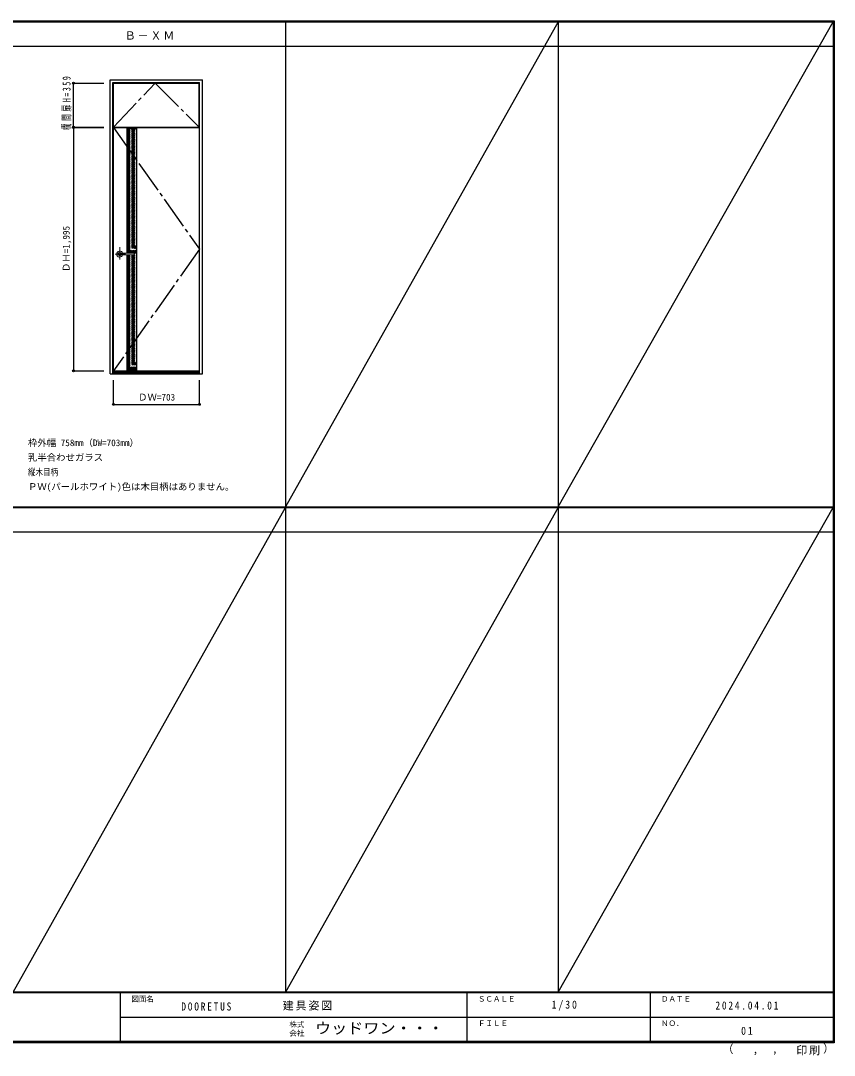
# Model space of a CAD drawing. Units: millimetres, scale not verified. Extents: x -6000 to 5700, y -4307 to 4175.
# Drawn here: x -966 to 5700, y -4307 to 4175 of the extents above; entities that cross this region are included whole.
import ezdxf
from ezdxf.enums import TextEntityAlignment as Align

# ---------------------------------------------------------------- set-up
doc = ezdxf.new("R2010")
doc.units = ezdxf.units.MM
doc.header["$LTSCALE"] = 30
doc.header["$PDMODE"] = 32
doc.header["$PDSIZE"] = 15
for name, pattern in [('CHAIN1', [8, 5, -1, 1, -1]), ('CHAIN2', [12, 9, -1, 1, -1]), ('DASHED1', [1.8, 1.2, -0.6])]:
    doc.linetypes.add(name, pattern=pattern)
for name, color, linetype in [('0-2_扉', 3, 'Continuous'), ('0-3_仕上げ', 3, 'Continuous'), ('0-4_枠', 3, 'Continuous'), ('0-7', 7, 'CHAIN2'), ('0-A_文字', 7, 'Continuous'), ('0-B_寸法', 7, 'Continuous'), ('0-C_ハッチ', 4, 'DASHED1'), ('F-1_枠', 6, 'Continuous'), ('F-A_文字', 7, 'Continuous')]:
    doc.layers.add(name, color=color, linetype=linetype)
doc.layers.add('0-5_レバー', color=7, linetype='Continuous', lineweight=18)
doc.styles.add('ＭＳ ゴシック', font='')
doc.styles.get('ＭＳ ゴシック').set_extended_font_data('MS Gothic')

msp = doc.modelspace()

# ---------------------------------------------------------------- linework, layer by layer
at = {"layer": '0-2_扉'}
for p, q in [((-206.7, 3662.25), (496.3, 3662.25)), ((-206.7, 3303.25), (-206.7, 3662.25)), ((496.3, 3303.25), (496.3, 3662.25)), ((-206.7, 3303.25), (496.3, 3303.25)), ((-205.2, 3299.25), (497.8, 3299.25)), ((-205.2, 1304.25), (-205.2, 3299.25)), ((497.8, 1304.25), (497.8, 3299.25)), ((-205.2, 1304.25), (497.8, 1304.25))]:
    msp.add_line(p, q, dxfattribs=at)
at = {"layer": '0-3_仕上げ'}
for p, q in [((-95.2, 2268.75), (-95.2, 3299.25)), ((-15.2, 1304.25), (-15.2, 3299.25)), ((-95.2, 1304.25), (-95.2, 2254.75))]:
    msp.add_line(p, q, dxfattribs=at)
at = {"layer": '0-3_仕上げ', "color": 7}
for p, q in [((-95.2, 3291.25), (-15.2, 3291.25)), ((-95.2, 1312.25), (-15.2, 1312.25))]:
    msp.add_line(p, q, dxfattribs=at)
at = {"layer": '0-4_枠'}
for p, q in [((-234.2, 3691.25), (523.8, 3691.25)), ((-234.2, 1279.25), (-234.2, 3691.25)), ((-210.2, 3667.25), (499.8, 3667.25)), ((-210.2, 1279.25), (-210.2, 3667.25)), ((499.8, 1279.25), (499.8, 3667.25)), ((523.8, 1279.25), (523.8, 3691.25)), ((-234.2, 1279.25), (523.8, 1279.25)), ((-210.2, 1294.25), (499.8, 1294.25)), ((-210.2, 1291.25), (499.8, 1291.25))]:
    msp.add_line(p, q, dxfattribs=at)
at = {"layer": '0-5_レバー', "color": 4, "linetype": 'CHAIN1'}
for p, q in [((-154.7, 2318.21), (-154.7, 2218.36)), ((-107.9, 2261.75), (-190.92, 2261.75))]:
    msp.add_line(p, q, dxfattribs=at)
at = {"layer": '0-5_レバー'}
for q in [(-37.7, 2267.24), (-37.7, 2256.25)]:
    msp.add_line((-37.7, 2261.75), q, dxfattribs=at)
for points in [[(-144.74, 2268.74), (-145.51, 2269.53), (-147.48, 2270.9), (-149.73, 2271.91), (-152.16, 2272.54), (-154.7, 2272.75), (-157.24, 2272.54), (-159.68, 2271.91), (-161.92, 2270.9), (-163.89, 2269.53), (-165.51, 2267.86), (-166.71, 2265.96), (-167.45, 2263.9), (-167.7, 2261.75), (-167.45, 2259.6), (-166.71, 2257.54), (-165.51, 2255.64), (-163.89, 2253.97), (-161.92, 2252.6), (-159.68, 2251.59), (-157.24, 2250.96), (-154.7, 2250.75), (-152.16, 2250.96), (-149.73, 2251.59), (-147.48, 2252.6), (-145.51, 2253.97), (-144.74, 2254.76)], [(-39.2, 2268.75), (-48.93, 2268.75), (-59.11, 2268.75), (-68.71, 2268.75), (-77.7, 2268.75), (-86.11, 2268.75), (-93.92, 2268.75), (-100.74, 2268.75), (-107.04, 2268.75), (-112.81, 2268.75), (-118.05, 2268.75), (-122.84, 2268.75), (-127.5, 2268.75), (-131.7, 2268.75), (-135.45, 2268.75), (-137.45, 2268.75), (-139.3, 2268.75), (-141.31, 2268.74), (-143.72, 2268.74), (-145.21, 2268.74), (-146.75, 2268.74), (-148.27, 2268.74), (-149.37, 2268.74), (-149.83, 2268.74), (-149.83, 2268.73)], [(-149.68, 2254.76), (-149.55, 2254.76), (-149.11, 2254.76), (-148.39, 2254.76), (-147.37, 2254.76), (-146.11, 2254.76), (-144.76, 2254.76), (-141.9, 2254.76), (-138.92, 2254.75), (-135.9, 2254.75), (-132.86, 2254.75), (-129.79, 2254.75), (-126.71, 2254.75), (-122.71, 2254.75), (-118.3, 2254.75), (-113.33, 2254.75), (-107.8, 2254.75), (-101.71, 2254.75), (-95.06, 2254.75), (-87.85, 2254.75), (-79.26, 2254.75), (-70, 2254.75), (-60.07, 2254.75), (-49.45, 2254.75), (-39.2, 2254.75)], [(-39.2, 2268.75), (-48.28, 2268.75), (-48.68, 2268.75)]]:
    msp.add_lwpolyline(points, dxfattribs=at)
for centre, radius, start, end in [((-154.7, 2261.75), 24.55, 16.59952, 343.36736), ((-39.2, 2267.25), 1.5, 0.00847, 89.9163), ((-39.2, 2267.25), 1.5, 360, 90.17419), ((-39.2, 2256.25), 1.5, 270.16419, 0), ((-39.2, 2256.25), 1.5, 269.91059, 359.99153)]:
    msp.add_arc(centre, radius, start, end, dxfattribs=at)
at = {"layer": '0-7'}
for p, q in [((-206.7, 3303.25), (134.8, 3662.25)), ((134.8, 3662.25), (496.3, 3303.25))]:
    msp.add_line(p, q, dxfattribs=at)
msp.add_lwpolyline([(-205.2, 3299.25), (497.8, 2301.75), (-205.2, 1304.25)], dxfattribs=at)
at = {"layer": '0-B_寸法', "color": 4}
for p, q in [((-534.2, 3662.25), (-284.2, 3662.25)), ((-534.2, 3303.25), (-534.2, 3662.25)), ((-534.2, 3303.25), (-284.2, 3303.25)), ((-534.2, 3299.25), (-534.2, 1304.25)), ((-534.2, 3299.25), (-284.2, 3299.25)), ((-534.2, 1304.25), (-284.2, 1304.25)), ((-205.2, 1029.25), (-205.2, 1229.25))]:
    msp.add_line(p, q, dxfattribs=at)
msp.add_lwpolyline([(-205.2, 1029.25), (497.8, 1029.25), (497.8, 1229.25)], dxfattribs=at)
at = {"layer": '0-B_寸法'}
for p in [(-534.2, 3662.25), (-534.2, 3303.25), (-534.2, 3299.25), (-534.2, 1304.25), (-205.2, 1029.25), (497.8, 1029.25)]:
    msp.add_point(p, dxfattribs=at)
at = {"layer": '0-C_ハッチ'}
for p, q in [((-95.2, 3212.55), (-16.5, 3291.25)), ((-95.2, 3222.45), (-26.4, 3291.25)), ((-95.2, 3232.35), (-36.3, 3291.25)), ((-95.2, 3242.24), (-46.2, 3291.25)), ((-95.2, 3252.14), (-56.09, 3291.25)), ((-95.2, 3262.04), (-65.99, 3291.25)), ((-95.2, 3271.94), (-75.89, 3291.25)), ((-95.2, 3281.84), (-85.79, 3291.25)), ((-95.2, 3202.65), (-15.2, 3282.65)), ((-95.2, 3192.75), (-15.2, 3272.75)), ((-95.2, 3182.85), (-15.2, 3262.85)), ((-95.2, 3172.95), (-15.2, 3252.95)), ((-95.2, 3163.05), (-15.2, 3243.05)), ((-95.2, 3153.15), (-15.2, 3233.15)), ((-95.2, 3143.25), (-15.2, 3223.25)), ((-95.2, 3133.35), (-15.2, 3213.35)), ((-95.2, 3123.45), (-15.2, 3203.45)), ((-95.2, 3113.55), (-15.2, 3193.55)), ((-95.2, 3103.65), (-15.2, 3183.65)), ((-95.2, 3093.75), (-15.2, 3173.75)), ((-95.2, 3083.85), (-15.2, 3163.85)), ((-95.2, 3073.95), (-15.2, 3153.95)), ((-95.2, 3064.05), (-15.2, 3144.05)), ((-95.2, 3054.15), (-15.2, 3134.15)), ((-95.2, 3044.25), (-15.2, 3124.25)), ((-95.2, 3034.36), (-15.2, 3114.36)), ((-95.2, 3024.46), (-15.2, 3104.46)), ((-95.2, 3014.56), (-15.2, 3094.56)), ((-95.2, 3004.66), (-15.2, 3084.66)), ((-95.2, 2994.76), (-15.2, 3074.76)), ((-95.2, 2984.86), (-15.2, 3064.86)), ((-95.2, 2974.96), (-15.2, 3054.96)), ((-95.2, 2965.06), (-15.2, 3045.06)), ((-95.2, 2955.16), (-15.2, 3035.16)), ((-95.2, 2945.26), (-15.2, 3025.26)), ((-95.2, 2935.36), (-15.2, 3015.36)), ((-95.2, 2925.46), (-15.2, 3005.46)), ((-95.2, 2915.56), (-15.2, 2995.56)), ((-95.2, 2905.66), (-15.2, 2985.66)), ((-95.2, 2895.76), (-15.2, 2975.76)), ((-95.2, 2885.86), (-15.2, 2965.86)), ((-95.2, 2875.96), (-15.2, 2955.96)), ((-95.2, 2866.06), (-15.2, 2946.06)), ((-95.2, 2856.16), (-15.2, 2936.16)), ((-95.2, 2846.27), (-15.2, 2926.27)), ((-95.2, 2836.37), (-15.2, 2916.37)), ((-95.2, 2826.47), (-15.2, 2906.47)), ((-95.2, 2816.57), (-15.2, 2896.57)), ((-95.2, 2806.67), (-15.2, 2886.67)), ((-95.2, 2796.77), (-15.2, 2876.77)), ((-95.2, 2786.87), (-15.2, 2866.87)), ((-95.2, 2776.97), (-15.2, 2856.97)), ((-95.2, 2767.07), (-15.2, 2847.07)), ((-95.2, 2757.17), (-15.2, 2837.17)), ((-95.2, 2747.27), (-15.2, 2827.27)), ((-95.2, 2737.37), (-15.2, 2817.37)), ((-95.2, 2727.47), (-15.2, 2807.47)), ((-95.2, 2717.57), (-15.2, 2797.57)), ((-95.2, 2707.67), (-15.2, 2787.67)), ((-95.2, 2697.77), (-15.2, 2777.77)), ((-95.2, 2687.87), (-15.2, 2767.87)), ((-95.2, 2677.97), (-15.2, 2757.97)), ((-95.2, 2668.07), (-15.2, 2748.07)), ((-95.2, 2658.17), (-15.2, 2738.17)), ((-95.2, 2648.28), (-15.2, 2728.28)), ((-95.2, 2638.38), (-15.2, 2718.38)), ((-95.2, 2628.48), (-15.2, 2708.48)), ((-95.2, 2618.58), (-15.2, 2698.58)), ((-95.2, 2608.68), (-15.2, 2688.68)), ((-95.2, 2598.78), (-15.2, 2678.78)), ((-95.2, 2588.88), (-15.2, 2668.88)), ((-95.2, 2578.98), (-15.2, 2658.98)), ((-95.2, 2569.08), (-15.2, 2649.08)), ((-95.2, 2559.18), (-15.2, 2639.18)), ((-95.2, 2549.28), (-15.2, 2629.28)), ((-95.2, 2539.38), (-15.2, 2619.38)), ((-95.2, 2529.48), (-15.2, 2609.48)), ((-95.2, 2519.58), (-15.2, 2599.58)), ((-95.2, 2509.68), (-15.2, 2589.68)), ((-95.2, 2499.78), (-15.2, 2579.78)), ((-95.2, 2489.88), (-15.2, 2569.88)), ((-95.2, 2479.98), (-15.2, 2559.98)), ((-95.2, 2470.08), (-15.2, 2550.08)), ((-95.2, 2460.18), (-15.2, 2540.18)), ((-95.2, 2450.29), (-15.2, 2530.29)), ((-95.2, 2440.39), (-15.2, 2520.39)), ((-95.2, 2430.49), (-15.2, 2510.49)), ((-95.2, 2420.59), (-15.2, 2500.59)), ((-95.2, 2410.69), (-15.2, 2490.69)), ((-95.2, 2400.79), (-15.2, 2480.79)), ((-95.2, 2390.89), (-15.2, 2470.89)), ((-95.2, 2380.99), (-15.2, 2460.99)), ((-95.2, 2371.09), (-15.2, 2451.09)), ((-95.2, 2361.19), (-15.2, 2441.19)), ((-95.2, 2351.29), (-15.2, 2431.29)), ((-95.2, 2341.39), (-15.2, 2421.39)), ((-95.2, 2331.49), (-15.2, 2411.49)), ((-95.2, 2321.59), (-15.2, 2401.59)), ((-95.2, 2311.69), (-15.2, 2391.69)), ((-95.2, 2301.79), (-15.2, 2381.79)), ((-95.2, 2291.89), (-15.2, 2371.89)), ((-95.2, 2281.99), (-15.2, 2361.99)), ((-95.2, 2272.09), (-15.2, 2352.09)), ((-88.65, 2268.75), (-15.2, 2342.19)), ((-78.75, 2268.75), (-15.2, 2332.3)), ((-68.78, 2268.82), (-15.2, 2322.4)), ((-58.95, 2268.75), (-15.2, 2312.5)), ((-48.99, 2268.81), (-15.2, 2302.6)), ((-39.18, 2268.72), (-15.2, 2292.7)), ((-95.2, 2192.9), (-15.2, 2272.9)), ((-95.2, 2183), (-15.2, 2263)), ((-95.2, 2252.3), (-92.74, 2254.75)), ((-95.2, 2242.4), (-82.84, 2254.75)), ((-95.2, 2232.5), (-72.95, 2254.75)), ((-95.2, 2222.6), (-63.05, 2254.75)), ((-95.2, 2212.7), (-53.15, 2254.75)), ((-95.2, 2202.8), (-43.25, 2254.75)), ((-95.2, 2173.1), (-15.2, 2253.1)), ((-95.2, 2163.2), (-15.2, 2243.2)), ((-95.2, 2153.3), (-15.2, 2233.3)), ((-95.2, 2143.4), (-15.2, 2223.4)), ((-95.2, 2133.5), (-15.2, 2213.5)), ((-37.7, 2260.3), (-15.2, 2282.8)), ((-95.2, 2123.6), (-15.2, 2203.6)), ((-95.2, 2113.7), (-15.2, 2193.7)), ((-95.2, 2103.8), (-15.2, 2183.8)), ((-95.2, 2093.9), (-15.2, 2173.9)), ((-95.2, 2084), (-15.2, 2164)), ((-95.2, 2074.1), (-15.2, 2154.1)), ((-95.2, 2064.2), (-15.2, 2144.2)), ((-95.2, 2054.31), (-15.2, 2134.31)), ((-95.2, 2044.41), (-15.2, 2124.41)), ((-95.2, 2034.51), (-15.2, 2114.51)), ((-95.2, 2024.61), (-15.2, 2104.61)), ((-95.2, 2014.71), (-15.2, 2094.71)), ((-95.2, 2004.81), (-15.2, 2084.81)), ((-95.2, 1994.91), (-15.2, 2074.91)), ((-95.2, 1985.01), (-15.2, 2065.01)), ((-95.2, 1975.11), (-15.2, 2055.11)), ((-95.2, 1965.21), (-15.2, 2045.21)), ((-95.2, 1955.31), (-15.2, 2035.31)), ((-95.2, 1945.41), (-15.2, 2025.41)), ((-95.2, 1935.51), (-15.2, 2015.51)), ((-95.2, 1925.61), (-15.2, 2005.61)), ((-95.2, 1915.71), (-15.2, 1995.71)), ((-95.2, 1905.81), (-15.2, 1985.81)), ((-95.2, 1895.91), (-15.2, 1975.91)), ((-95.2, 1886.01), (-15.2, 1966.01)), ((-95.2, 1876.11), (-15.2, 1956.11)), ((-95.2, 1866.22), (-15.2, 1946.22)), ((-95.2, 1856.32), (-15.2, 1936.32)), ((-95.2, 1846.42), (-15.2, 1926.42)), ((-95.2, 1836.52), (-15.2, 1916.52)), ((-95.2, 1826.62), (-15.2, 1906.62)), ((-95.2, 1816.72), (-15.2, 1896.72)), ((-95.2, 1806.82), (-15.2, 1886.82)), ((-95.2, 1796.92), (-15.2, 1876.92)), ((-95.2, 1787.02), (-15.2, 1867.02)), ((-95.2, 1777.12), (-15.2, 1857.12)), ((-95.2, 1767.22), (-15.2, 1847.22)), ((-95.2, 1757.32), (-15.2, 1837.32)), ((-95.2, 1747.42), (-15.2, 1827.42)), ((-95.2, 1737.52), (-15.2, 1817.52)), ((-95.2, 1727.62), (-15.2, 1807.62)), ((-95.2, 1717.72), (-15.2, 1797.72)), ((-95.2, 1707.82), (-15.2, 1787.82)), ((-95.2, 1697.92), (-15.2, 1777.92)), ((-95.2, 1688.02), (-15.2, 1768.02)), ((-95.2, 1678.12), (-15.2, 1758.12)), ((-95.2, 1668.23), (-15.2, 1748.23)), ((-95.2, 1658.33), (-15.2, 1738.33)), ((-95.2, 1648.43), (-15.2, 1728.43)), ((-95.2, 1638.53), (-15.2, 1718.53)), ((-95.2, 1628.63), (-15.2, 1708.63)), ((-95.2, 1618.73), (-15.2, 1698.73)), ((-95.2, 1608.83), (-15.2, 1688.83)), ((-95.2, 1598.93), (-15.2, 1678.93)), ((-95.2, 1589.03), (-15.2, 1669.03)), ((-95.2, 1579.13), (-15.2, 1659.13)), ((-95.2, 1569.23), (-15.2, 1649.23)), ((-95.2, 1559.33), (-15.2, 1639.33)), ((-95.2, 1549.43), (-15.2, 1629.43)), ((-95.2, 1539.53), (-15.2, 1619.53)), ((-95.2, 1529.63), (-15.2, 1609.63)), ((-95.2, 1519.73), (-15.2, 1599.73)), ((-95.2, 1509.83), (-15.2, 1589.83)), ((-95.2, 1499.93), (-15.2, 1579.93)), ((-95.2, 1490.03), (-15.2, 1570.03)), ((-95.2, 1480.13), (-15.2, 1560.13)), ((-95.2, 1470.24), (-15.2, 1550.24)), ((-95.2, 1460.34), (-15.2, 1540.34)), ((-95.2, 1450.44), (-15.2, 1530.44)), ((-95.2, 1440.54), (-15.2, 1520.54)), ((-95.2, 1430.64), (-15.2, 1510.64)), ((-95.2, 1420.74), (-15.2, 1500.74)), ((-95.2, 1410.84), (-15.2, 1490.84)), ((-95.2, 1400.94), (-15.2, 1480.94)), ((-95.2, 1391.04), (-15.2, 1471.04)), ((-95.2, 1381.14), (-15.2, 1461.14)), ((-95.2, 1371.24), (-15.2, 1451.24)), ((-95.2, 1361.34), (-15.2, 1441.34)), ((-95.2, 1351.44), (-15.2, 1431.44)), ((-95.2, 1341.54), (-15.2, 1421.54)), ((-95.2, 1331.64), (-15.2, 1411.64)), ((-95.2, 1321.74), (-15.2, 1401.74)), ((-94.79, 1312.25), (-15.2, 1391.84)), ((-84.89, 1312.25), (-15.2, 1381.94)), ((-74.99, 1312.25), (-15.2, 1372.04)), ((-65.1, 1312.25), (-15.2, 1362.14)), ((-55.2, 1312.25), (-15.2, 1352.25)), ((-45.3, 1312.25), (-15.2, 1342.35)), ((-35.4, 1312.25), (-15.2, 1332.45)), ((-25.5, 1312.25), (-15.2, 1322.55)), ((-15.6, 1312.25), (-15.2, 1312.65))]:
    msp.add_line(p, q, dxfattribs=at)
at = {"layer": 'F-1_枠'}
for p, q in [((-6000, 4175), (5700, 4175)), ((-6000, 4170), (5700, 4170)), ((-6000, 4165), (5700, 4165)), ((1204.8, 4175), (1204.8, -3790)), ((3436.4, 4175), (3436.4, -3790)), ((5690, 4175), (5690, -4205)), ((5695, 4175), (5695, -4205)), ((5700, 4175), (5700, -4205)), ((-6000, 3965), (5700, 3965)), ((-6000, 190.5), (5700, 190.5)), ((-6000, 187.5), (5700, 187.5)), ((-6000, 184.5), (5700, 184.5)), ((-6000, -15.5), (5700, -15.5)), ((5700, -3790), (-6000, -3790)), ((5700, -3795), (-6000, -3795)), ((-150, -3795), (-150, -4195)), ((2690, -3795), (2690, -4195)), ((4190, -3795), (4190, -4195)), ((-150, -3995), (5690, -3995.01)), ((5700, -4195), (-6000, -4195)), ((5700, -4200), (-6000, -4200)), ((5700, -4205), (-6000, -4205))]:
    msp.add_line(p, q, dxfattribs=at)
at = {"layer": 'F-A_文字'}
for p, q in [((3436.4, 4165), (1204.8, 190.5)), ((3436.4, 190.5), (5690, 4165)), ((-1026.8, -3790), (1204.8, 184.5)), ((3436.4, 184.5), (1204.8, -3790)), ((3436.4, -3790), (5690, 184.5))]:
    msp.add_line(p, q, dxfattribs=at)

# ---------------------------------------------------------------- texts
at = {"layer": '0-A_文字', "insert": (-113.5, 4020), "char_height": 65.98, "attachment_point": 7, "style": 'ＭＳ ゴシック'}
msp.add_mtext('\\T1.17;Ｂ－ＸＭ', dxfattribs=at)
at = {"layer": '0-B_寸法', "style": 'ＭＳ ゴシック'}
msp.add_text('ＤＨ=1,995', height=54.99, rotation=90, dxfattribs=at).set_placement((-549.2, 2114.25), align=Align.BOTTOM_LEFT)
for s, p in [('ＤＷ=703', (-4.2, 1044.25)), ('枠外幅 758mm（DW=703mm）', (-906.8, 670.5)), ('乳半合わせガラス', (-906.8, 550.5)), ('ＰＷ(パールホワイト)色は木目柄はありません。', (-906.8, 310.5))]:
    msp.add_text(s, height=54.99, dxfattribs=at).set_placement(p, align=Align.BOTTOM_LEFT)
at = {"layer": '0-B_寸法', "style": 'ＭＳ ゴシック', "width": 0.8}
msp.add_text('縦木目柄', height=54.99, dxfattribs=at).set_placement((-906.8, 430.5), align=Align.BOTTOM_LEFT)
at = {"layer": '0-B_寸法', "insert": (-549.2, 3276.5), "char_height": 65.98, "attachment_point": 7, "rotation": 90, "style": 'ＭＳ ゴシック'}
msp.add_mtext('\\T1.39;\\W0.6;欄間扉H=359', dxfattribs=at)
at = {"layer": 'F-A_文字', "style": 'ＭＳ ゴシック'}
for s, height, p in [('図面名', 43.99, (-60, -3880)), ('ＳＣＡＬＥ', 43.99, (2780, -3880)), ('ＤＡＴＥ', 43.99, (4280, -3880)), ('株式', 43.99, (1235, -4089)), ('ＦＩＬＥ', 43.99, (2780, -4080)), ('ＮＯ．', 43.99, (4280, -4080)), ('会社', 43.99, (1235, -4161)), ('（', 65.98, (4784.03, -4308.31)), ('）', 65.98, (5608.4, -4304.13)), (',', 65.98, (5031.28, -4308.31)), (',', 65.98, (5190.2, -4305.53))]:
    msp.add_text(s, height=height, dxfattribs=at).set_placement(p, align=Align.BOTTOM_LEFT)
at = {"layer": 'F-A_文字', "style": 'ＭＳ ゴシック', "width": 1.1}
msp.add_text('ウッドワン・・・', height=87.98, dxfattribs=at).set_placement((1445, -4155), align=Align.BOTTOM_LEFT)
at = {"layer": 'F-A_文字', "char_height": 65.98, "attachment_point": 7, "style": 'ＭＳ ゴシック'}
for s, insert in [('\\T1.39;\\W0.85;DOORETUS', (350, -3940.79)), ('\\T1.17;建具姿図', (1180.42, -3940)), ('\\T1.38;\\W0.9;1/30', (3383.75, -3940)), ('\\T1.39;\\W0.85;2024.04.01', (4726.25, -3932.5)), ('\\T1.36;\\W0.9;01', (4936.25, -4140)), ('\\T1.17;印刷', (5388.15, -4306.92))]:
    msp.add_mtext(s, dxfattribs=dict(at, insert=insert))

doc.saveas('drawing.dxf')
